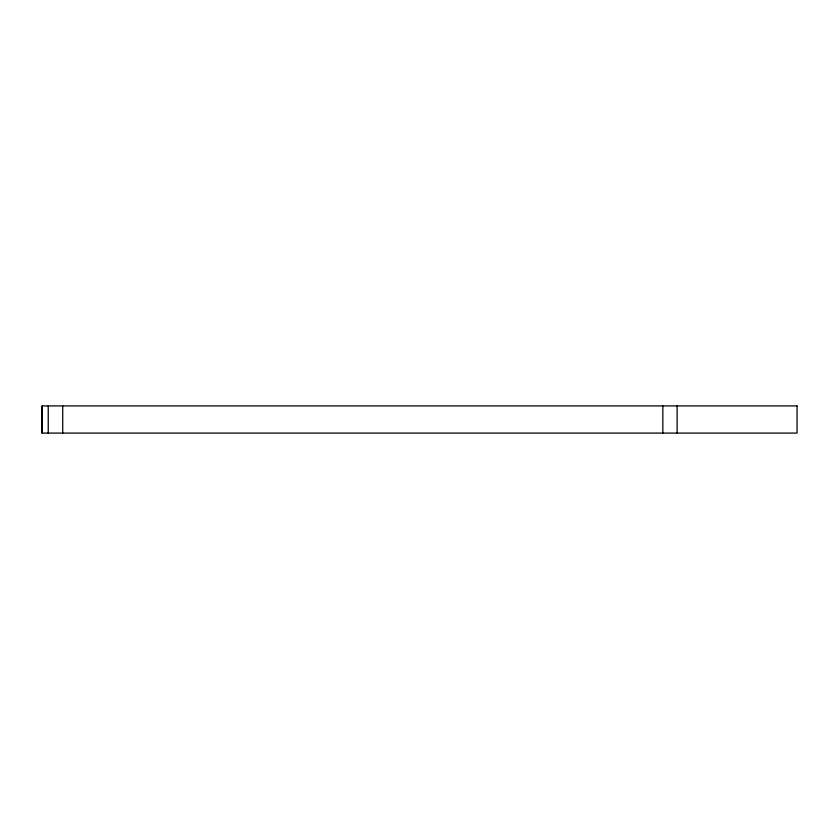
<?xml version="1.0" encoding="UTF-8"?>
<svg xmlns="http://www.w3.org/2000/svg" width="839" height="839" viewBox="0 0 839 839"><rect width="100%" height="100%" fill="white"/><g stroke="black" fill="none" stroke-linecap="round" stroke-linejoin="round"><path stroke-width="1.26" d="M677.115 405.919L677.115 433.081M662.841 405.919L662.841 433.081M62.726 405.919L62.726 433.081M48.232 405.919L48.232 433.081M42.181 405.919L42.181 433.081M797.05 405.919L41.95 405.919L41.95 433.081L797.05 433.081L797.05 405.919"/></g></svg>
